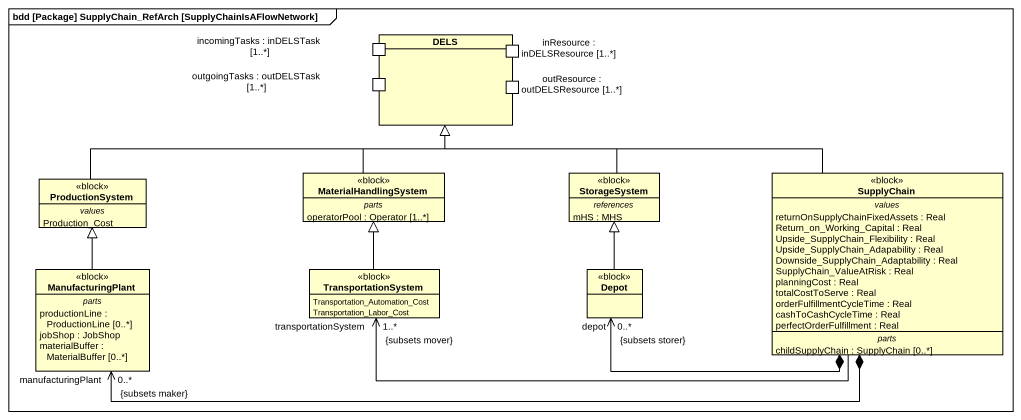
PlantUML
@startuml
mainframe bdd [Package] SupplyChain_RefArch [SupplyChainIsAFlowNetwork]
allowmixing
hide circle
hide empty members
rectangle DELS {
  port "incomingTasks : inDELSTask [1..*]" as incomingTasks_inDELSTask_1 #FFFFFF
  port "inResource : inDELSResource [1..*]" as inResource_inDELSResource_1 #FFFFFF
  port "outgoingTasks : outDELSTask [1..*]" as outgoingTasks_outDELSTask_1 #FFFFFF
  port "outResource : outDELSResource [1..*]" as outResource_outDELSResource #FFFFFF
}
class ProductionSystem <<block>> {
  -- values --
  Production_Cost
}
class MaterialHandlingSystem <<block>> {
  -- parts --
  operatorPool : Operator [1..*]
}
class StorageSystem <<block>> {
  -- references --
  mHS : MHS
}
class SupplyChain <<block>> {
  -- values --
  returnOnSupplyChainFixedAssets : Real
  Return_on_Working_Capital : Real
  Upside_SupplyChain_Flexibility : Real
  Upside_SupplyChain_Adapability : Real
  Downside_SupplyChain_Adaptability : Real
  SupplyChain_ValueAtRisk : Real
  planningCost : Real
  totalCostToServe : Real
  orderFulfillmentCycleTime : Real
  cashToCashCycleTime : Real
  perfectOrderFulfillment : Real
  -- parts --
  childSupplyChain : SupplyChain [0..*]
}
class ManufacturingPlant <<block>> {
  -- parts --
  productionLine : ProductionLine [0..*]
  jobShop : JobShop
  materialBuffer : MaterialBuffer [0..*]
}
class TransportationSystem <<block>> {
  Transportation_Automation_Cost
  Transportation_Labor_Cost
}
class Depot <<block>>
ProductionSystem -right-|> DELS
MaterialHandlingSystem -up-|> DELS
StorageSystem -up-|> DELS
SupplyChain -left-|> DELS
SupplyChain *-left-> "manufacturingPlant\n0..*\n{subsets maker}" ManufacturingPlant
SupplyChain -left-> "transportationSystem\n1..*\n{subsets mover}" TransportationSystem
SupplyChain *-left-> "depot\n0..*\n{subsets storer}" Depot
ManufacturingPlant -up-|> ProductionSystem
TransportationSystem -up-|> MaterialHandlingSystem
Depot -up-|> StorageSystem
@enduml
